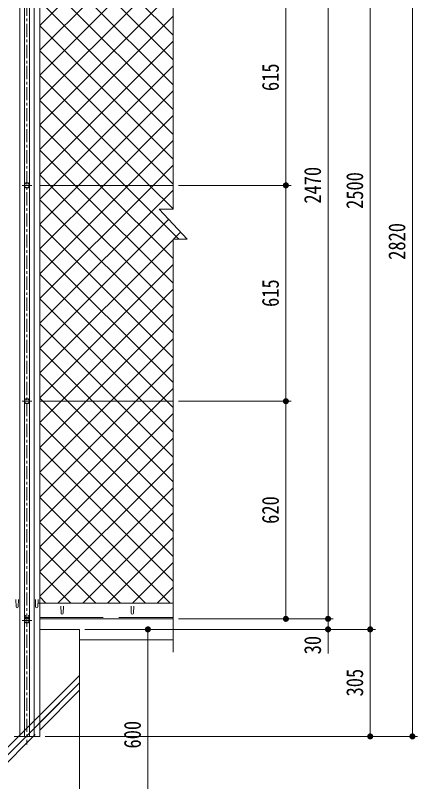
# Model space of a CAD drawing. Units: millimetres, scale not verified. Extents: x -4455 to 4455, y -3150 to 3150.
# Drawn here: x -1349 to -204, y -1018 to 1165 of the extents above; entities that cross this region are included whole.
import ezdxf
from ezdxf.enums import TextEntityAlignment as Align

# ---------------------------------------------------------------- set-up
doc = ezdxf.new("R2010")
doc.units = ezdxf.units.MM
doc.header["$LTSCALE"] = 30
for name, pattern in [('DASHED', [7.5, 6, -1.5]), ('USER1', [2, 1.25, -0.25, 0.25, -0.25]), ('USER2', [0.1875, 0.125, -0.0625]), ('USER3', [4, 2.5, -0.5, 0.5, -0.5]), ('USER4', [1.125, 0.75, -0.125, 0.125, -0.125])]:
    doc.linetypes.add(name, pattern=pattern)
for name, color, linetype, lineweight in [('0-1_D-STR2', 2, 'Continuous', 13), ('0-2_D-STR1', 1, 'Continuous', 18), ('0-3_D-STR-DIM', 1, 'Continuous', 13), ('0-4_D-BMK', 2, 'USER4', 13), ('0-5_8部品', 7, 'Continuous', 9), ('0-6_D-STR3', 3, 'Continuous', 13), ('0-7_GL', 7, 'Continuous', 9), ('0-A_SUNPOU', 1, 'Continuous', 18), ('0-E_4基礎', 4, 'Continuous', 18)]:
    doc.layers.add(name, color=color, linetype=linetype, lineweight=lineweight)
doc.styles.add('ＭＳ ゴシック', font='')
doc.styles.get('ＭＳ ゴシック').set_extended_font_data('MS Gothic')

# ---------------------------------------------------------------- blocks, each defined once
blk = doc.blocks.new('M1')
at = {"layer": '0-A_SUNPOU'}
blk.add_line((-7.5, 0), (-57.86, 0), dxfattribs=at)
for points in [[(0, 0), (-7.5, 0), (-7.44, 0.94)], [(0, 0), (-7.44, -0.94), (-7.5, 0)], [(0, 0), (-7.44, 0.94), (-7.26, 1.87)], [(0, 0), (-7.26, -1.87), (-7.44, -0.94)], [(0, 0), (-7.26, 1.87), (-6.97, 2.76)], [(0, 0), (-6.97, -2.76), (-7.26, -1.87)], [(0, 0), (-6.97, 2.76), (-6.57, 3.61)], [(0, 0), (-6.57, -3.61), (-6.97, -2.76)], [(0, 0), (-6.57, 3.61), (-6.07, 4.41)], [(0, 0), (-6.07, -4.41), (-6.57, -3.61)], [(0, 0), (-6.07, 4.41), (-5.47, 5.13)], [(0, 0), (-5.47, -5.13), (-6.07, -4.41)], [(0, 0), (-5.47, 5.13), (-4.78, 5.78)], [(0, 0), (-4.78, -5.78), (-5.47, -5.13)], [(0, 0), (-4.78, 5.78), (-4.02, 6.33)], [(0, 0), (-4.02, -6.33), (-4.78, -5.78)], [(0, 0), (-4.02, 6.33), (-3.19, 6.79)], [(0, 0), (-3.19, -6.79), (-4.02, -6.33)], [(0, 0), (-3.19, 6.79), (-2.32, 7.13)], [(0, 0), (-2.32, -7.13), (-3.19, -6.79)], [(0, 0), (-2.32, 7.13), (-1.41, 7.37)], [(0, 0), (-1.41, -7.37), (-2.32, -7.13)], [(0, 0), (-1.41, 7.37), (-0.47, 7.49)], [(0, 0), (-0.47, -7.49), (-1.41, -7.37)], [(0, 0), (-0.47, 7.49), (0.47, 7.49)], [(0, 0), (0.47, -7.49), (-0.47, -7.49)], [(0, 0), (0.47, 7.49), (1.41, 7.37)], [(0, 0), (1.41, 7.37), (2.32, 7.13)], [(0, 0), (2.32, 7.13), (3.19, 6.79)], [(0, 0), (3.19, 6.79), (4.02, 6.33)], [(0, 0), (4.02, 6.33), (4.78, 5.78)], [(0, 0), (4.78, 5.78), (5.47, 5.13)], [(0, 0), (5.47, 5.13), (6.07, 4.41)], [(0, 0), (6.07, 4.41), (6.57, 3.61)], [(0, 0), (6.57, 3.61), (6.97, 2.76)], [(0, 0), (6.97, 2.76), (7.26, 1.87)], [(0, 0), (7.26, 1.87), (7.44, 0.94)], [(0, 0), (7.44, 0.94), (7.5, 0)], [(0, 0), (1.41, -7.37), (0.47, -7.49)], [(0, 0), (2.32, -7.13), (1.41, -7.37)], [(0, 0), (3.19, -6.79), (2.32, -7.13)], [(0, 0), (4.02, -6.33), (3.19, -6.79)], [(0, 0), (4.78, -5.78), (4.02, -6.33)], [(0, 0), (5.47, -5.13), (4.78, -5.78)], [(0, 0), (6.07, -4.41), (5.47, -5.13)], [(0, 0), (6.57, -3.61), (6.07, -4.41)], [(0, 0), (6.97, -2.76), (6.57, -3.61)], [(0, 0), (7.26, -1.87), (6.97, -2.76)], [(0, 0), (7.44, -0.94), (7.26, -1.87)], [(0, 0), (7.5, 0), (7.44, -0.94)]]:
    blk.add_solid(points, dxfattribs=at)

msp = doc.modelspace()

# ---------------------------------------------------------------- linework, layer by layer
at = {"layer": '0-1_D-STR2'}
for p, q in [((-1279.14, 1136.01), (-1119.6, 1295.55)), ((-1279.14, 1065.3), (-1048.89, 1295.55)), ((-1279.14, 994.59), (-978.18, 1295.55)), ((-1279.14, 923.88), (-907.47, 1295.55)), ((-899.48, 967.07), (-1227.96, 1295.55)), ((-899.48, 1037.78), (-1157.25, 1295.55)), ((-899.48, 1108.49), (-1086.54, 1295.55)), ((-899.48, 896.36), (-1279.14, 1276.02)), ((-1279.14, 853.17), (-899.48, 1232.83)), ((-899.48, 825.65), (-1279.14, 1205.31)), ((-1279.14, 782.46), (-899.48, 1162.12)), ((-899.48, 754.94), (-1279.14, 1134.6)), ((-1279.14, 711.75), (-899.48, 1091.41)), ((-899.48, 684.23), (-1279.14, 1063.89)), ((-1168.92, 680.55), (-899.48, 949.99)), ((-1098.21, 680.55), (-899.48, 879.28)), ((-1027.5, 680.55), (-899.48, 808.57)), ((-1178.64, 680.55), (-1279.14, 781.05)), ((-956.79, 680.55), (-899.48, 737.86)), ((-1249.35, 680.55), (-1279.14, 710.34)), ((-1279.14, 570.33), (-1168.92, 680.55)), ((-1279.14, 499.62), (-1098.21, 680.55)), ((-1279.14, 428.91), (-1027.5, 680.55)), ((-1279.14, 358.2), (-956.79, 680.55)), ((-899.48, 330.68), (-1249.35, 680.55)), ((-899.48, 401.39), (-1178.64, 680.55)), ((-1279.14, 287.48), (-899.48, 667.15)), ((-899.48, 259.97), (-1279.14, 639.63)), ((-1279.14, 216.77), (-912.19, 583.73)), ((-899.48, 189.26), (-1279.14, 568.92)), ((-898.25, 526.96), (-878.14, 547.06)), ((-1279.14, 146.06), (-899.48, 525.72)), ((-899.48, 118.54), (-1279.14, 498.21)), ((-1279.14, 75.35), (-899.48, 455.01)), ((-917.2, 65.55), (-1279.14, 427.5)), ((-1218.23, 65.55), (-899.48, 384.3)), ((-987.91, 65.55), (-1279.14, 356.78)), ((-1147.52, 65.55), (-899.48, 313.59)), ((-1058.62, 65.55), (-1279.14, 286.07)), ((-1076.81, 65.55), (-899.48, 242.88)), ((-1129.33, 65.55), (-1279.14, 215.36)), ((-1006.1, 65.55), (-899.48, 172.17)), ((-1200.04, 65.55), (-1279.14, 144.65)), ((-935.39, 65.55), (-899.48, 101.46)), ((-1279.14, 4.64), (-1218.23, 65.55)), ((-1279.14, -66.07), (-1147.52, 65.55)), ((-1279.14, -136.78), (-1076.81, 65.55)), ((-1279.14, -207.49), (-1006.1, 65.55)), ((-1279.14, -278.2), (-935.39, 65.55)), ((-899.48, -235.01), (-1200.04, 65.55)), ((-899.48, -164.3), (-1129.33, 65.55)), ((-899.48, -93.59), (-1058.62, 65.55)), ((-899.48, -22.88), (-987.91, 65.55)), ((-899.48, 47.83), (-917.2, 65.55)), ((-1279.14, -348.91), (-899.48, 30.75)), ((-899.48, -376.43), (-1279.14, 3.23)), ((-1279.14, -419.62), (-899.48, -39.96)), ((-899.48, -447.14), (-1279.14, -67.48)), ((-1279.14, -490.34), (-899.48, -110.67)), ((-907.88, -509.45), (-1279.14, -138.19)), ((-1227.55, -509.45), (-899.48, -181.38)), ((-978.59, -509.45), (-1279.14, -208.9)), ((-1156.84, -509.45), (-899.48, -252.09)), ((-1049.3, -509.45), (-1279.14, -279.61)), ((-1086.13, -509.45), (-899.48, -322.8)), ((-1120.01, -509.45), (-1279.14, -350.32)), ((-1015.42, -509.45), (-899.48, -393.51)), ((-1190.72, -509.45), (-1279.14, -421.03)), ((-944.7, -509.45), (-899.48, -464.22)), ((-1261.43, -509.45), (-1279.14, -491.74))]:
    msp.add_line(p, q, dxfattribs=at)
at = {"layer": '0-1_D-STR2', "color": 7, "lineweight": 9}
for p, q in [((-1279.14, 680.55), (-899.48, 680.55)), ((-1279.14, 65.55), (-899.48, 65.55))]:
    msp.add_line(p, q, dxfattribs=at)
at = {"layer": '0-1_D-STR2'}
for points in [[(-1279.14, 641.04), (-1239.63, 680.55), (-899.48, 1020.7)], [(-899.48, 613.52), (-966.51, 680.55), (-1279.14, 993.18)], [(-883.63, 526.96), (-1037.22, 680.55), (-1279.14, 922.47)], [(-899.48, 472.1), (-1107.93, 680.55), (-1279.14, 851.76)], [(-899.48, -305.72), (-1270.75, 65.55), (-1279.14, 73.94)]]:
    msp.add_lwpolyline(points, dxfattribs=at)
at = {"layer": '0-2_D-STR1'}
for p, q in [((-1336.12, 1930.55), (-1336.13, -889.45)), ((-1322.64, 1930.55), (-1322.64, -889.45)), ((-1308.64, 1930.55), (-1308.64, -889.45)), ((-1295.14, 1930.55), (-1295.14, -889.45)), ((-1279.14, 1930.55), (-1279.14, -889.45)), ((-1283.14, -509.45), (-899.48, -509.45)), ((-1219.39, -517.95), (-1218.64, -538.45)), ((-1211.89, -517.95), (-1212.64, -538.45)), ((-1019.39, -517.95), (-1018.64, -538.45)), ((-1011.89, -517.95), (-1012.64, -538.45)), ((-1279.14, -554.45), (-899.48, -554.45)), ((-1352.14, -889.45), (-1279.14, -889.45))]:
    msp.add_line(p, q, dxfattribs=at)
at = {"layer": '0-2_D-STR1', "linetype": 'DASHED'}
msp.add_line((-1279.14, -550.45), (-899.48, -550.45), dxfattribs=at)
at = {"layer": '0-2_D-STR1'}
for centre in [(-1215.64, -538.45), (-1015.64, -538.45)]:
    msp.add_arc(centre, 3, 180, 0, dxfattribs=at)
at = {"layer": '0-3_D-STR-DIM', "color": 4}
for p, q in [((-899.48, 1980.65), (-899.48, 613.12)), ((-939.48, 613.12), (-859.48, 526.96)), ((-899.48, 613.12), (-939.48, 613.12)), ((-899.48, 526.96), (-899.48, -649.53)), ((-899.48, 526.96), (-859.48, 526.96))]:
    msp.add_line(p, q, dxfattribs=at)
at = {"layer": '0-3_D-STR-DIM', "lineweight": 18}
for p, q in [((-458.63, -519.95), (-458.63, 1881.05)), ((-338.63, 1881.05), (-338.63, -549.95)), ((-218.63, 1896.05), (-218.63, -854.95)), ((-578.63, 715.05), (-578.63, 1261.05)), ((-884.48, 680.55), (-563.63, 680.55)), ((-884.48, 680.55), (-563.63, 680.55)), ((-578.63, 646.05), (-578.63, 100.05)), ((-884.48, 65.55), (-563.63, 65.55)), ((-884.48, 65.55), (-563.63, 65.55)), ((-578.63, 31.05), (-578.63, -519.95)), ((-458.63, -519.95), (-458.63, -485.45)), ((-884.48, -554.45), (-443.63, -554.45)), ((-884.48, -554.45), (-563.63, -554.45)), ((-884.48, -554.45), (-443.63, -554.45)), ((-458.63, -554.45), (-458.63, -584.45)), ((-1150.64, -584.45), (-443.63, -584.45)), ((-1150.64, -584.45), (-323.63, -584.45)), ((-1150.64, -584.45), (-323.63, -584.45)), ((-1150.64, -584.45), (-956.39, -584.45)), ((-971.39, -618.95), (-971.39, -1149.95)), ((-458.63, -618.95), (-458.63, -653.45)), ((-338.63, -618.95), (-338.63, -854.95)), ((-1263.64, -889.45), (-323.63, -889.45)), ((-1263.64, -889.45), (-203.63, -889.45))]:
    msp.add_line(p, q, dxfattribs=at)
at = {"layer": '0-4_D-BMK', "linetype": 'USER1'}
msp.add_line((-1315.64, 1980.65), (-1315.64, -912.29), dxfattribs=at)
at = {"layer": '0-4_D-BMK', "linetype": 'USER3'}
msp.add_line((-1329.08, -558.9), (-1302.19, -558.9), dxfattribs=at)
msp.add_line((-1329.08, -558.9), (-1302.19, -558.9), dxfattribs=at)
at = {"layer": '0-5_8部品', "color": 1, "linetype": 'USER1', "lineweight": 18}
for p, q in [((-1329.08, 680.55), (-1302.19, 680.55)), ((-1329.08, 65.55), (-1302.19, 65.55))]:
    msp.add_line(p, q, dxfattribs=at)
at = {"layer": '0-5_8部品'}
for p, q in [((-1347.17, -499.3), (-1346.42, -519.8)), ((-1339.67, -499.3), (-1340.42, -519.8)), ((-1291.62, -499.3), (-1290.87, -519.8)), ((-1284.12, -499.3), (-1284.87, -519.8))]:
    msp.add_line(p, q, dxfattribs=at)
at = {"layer": '0-5_8部品', "color": 3, "lineweight": 18}
for points in [[(-1307.8, 680.55), (-1311.72, 673.76), (-1319.56, 673.76), (-1323.48, 680.55), (-1319.56, 687.34), (-1311.72, 687.34)], [(-1307.8, 65.55), (-1311.72, 58.76), (-1319.56, 58.76), (-1323.48, 65.55), (-1319.56, 72.34), (-1311.72, 72.34)]]:
    msp.add_lwpolyline(points, close=True, dxfattribs=at)
for centre in [(-1315.64, 680.55), (-1315.64, 65.55)]:
    msp.add_circle(centre, 6.8, dxfattribs=at)
at = {"layer": '0-5_8部品'}
for centre in [(-1343.42, -519.8), (-1287.87, -519.8)]:
    msp.add_arc(centre, 3, 180, 0, dxfattribs=at)
at = {"layer": '0-6_D-STR3', "color": 1, "linetype": 'USER2'}
for p, q in [((-1321.89, -556.15), (-1321.89, -545.22)), ((-1321.89, -556.15), (-1321.89, -545.22)), ((-1319.89, -545.22), (-1321.89, -545.22)), ((-1319.89, -552.68), (-1319.89, -545.22)), ((-1311.39, -545.22), (-1309.39, -545.22)), ((-1311.39, -552.68), (-1311.39, -545.22)), ((-1309.39, -556.15), (-1309.39, -545.22)), ((-1309.39, -556.15), (-1309.39, -545.22)), ((-1319.89, -550.22), (-1321.89, -550.22)), ((-1319.89, -550.22), (-1321.89, -550.22)), ((-1321.07, -554.72), (-1321.89, -554.72)), ((-1321.07, -554.72), (-1321.89, -554.72)), ((-1319.89, -550.45), (-1311.39, -550.45)), ((-1319.89, -550.45), (-1311.39, -550.45)), ((-1311.39, -550.22), (-1309.39, -550.22)), ((-1311.39, -550.22), (-1309.39, -550.22)), ((-1310.22, -554.72), (-1309.39, -554.72)), ((-1310.22, -554.72), (-1309.39, -554.72))]:
    msp.add_line(p, q, dxfattribs=at)
for points in [[(-1319.89, -552.68), (-1319.89, -545.22), (-1321.89, -545.22)], [(-1311.39, -552.68), (-1311.39, -545.22), (-1309.39, -545.22)]]:
    msp.add_lwpolyline(points, dxfattribs=at)
at = {"layer": '0-6_D-STR3'}
msp.add_lwpolyline([(-1307.8, -558.9), (-1311.72, -565.69), (-1319.56, -565.69), (-1323.48, -558.9), (-1319.56, -552.11), (-1311.72, -552.11)], close=True, dxfattribs=at)
msp.add_lwpolyline([(-1307.8, -558.9), (-1311.72, -565.69), (-1319.56, -565.69), (-1323.48, -558.9), (-1319.56, -552.11), (-1311.72, -552.11)], close=True, dxfattribs=at)
msp.add_circle((-1315.64, -558.9), 6.8, dxfattribs=at)
msp.add_circle((-1315.64, -558.9), 6.8, dxfattribs=at)
at = {"layer": '0-7_GL'}
msp.add_line((-1165.64, -614.45), (-899.48, -614.45), dxfattribs=at)
at = {"layer": '0-E_4基礎', "color": 7, "lineweight": 9}
for p in [(-1279.14, -584.45), (-1165.64, -1184.45)]:
    msp.add_line(p, (-1165.64, -584.45), dxfattribs=at)
at = {"layer": '0-E_4基礎'}
for p, q in [((-1465.64, -1015.68), (-1165.64, -715.68)), ((-1279.14, -829.18), (-1165.64, -715.68)), ((-1465.64, -1036.9), (-1165.64, -736.9)), ((-1279.14, -850.4), (-1165.64, -736.9)), ((-1279.14, -871.61), (-1165.64, -758.11)), ((-1465.64, -1058.11), (-1291.98, -884.45))]:
    msp.add_line(p, q, dxfattribs=at)

# ---------------------------------------------------------------- block references
at = {"layer": '0-3_D-STR-DIM', "xscale": 1.15, "yscale": 1.15}
for p, rotation in [((-578.63, 680.55), 270), ((-578.63, 680.55), 90), ((-578.63, 65.55), 270), ((-578.63, 65.55), 90), ((-578.63, -554.45), 270), ((-458.63, -554.45), 270), ((-458.63, -554.45), 270), ((-338.63, -584.45), 270), ((-971.39, -584.45), 90), ((-458.63, -584.45), 90), ((-338.63, -584.45), 90), ((-338.63, -889.45), 270), ((-218.63, -889.45), 270)]:
    msp.add_blockref('M1', p, dxfattribs=dict(at, rotation=rotation))

# ---------------------------------------------------------------- texts
at = {"layer": '0-3_D-STR-DIM', "color": 3, "style": 'ＭＳ ゴシック', "width": 0.8}
for s, p in [('615', (-584.38, 949.17)), ('2470', (-464.38, 628.35)), ('2500', (-344.38, 613.35)), ('2820', (-224.38, 468.35)), ('615', (-584.38, 334.17)), ('620', (-584.38, -283.85)), ('30', (-464.26, -655.52)), ('305', (-344.38, -775.53)), ('600', (-977.14, -923.85))]:
    msp.add_text(s, height=48.17, rotation=90, dxfattribs=at).set_placement(p, align=Align.BOTTOM_LEFT)

doc.saveas('drawing.dxf')
